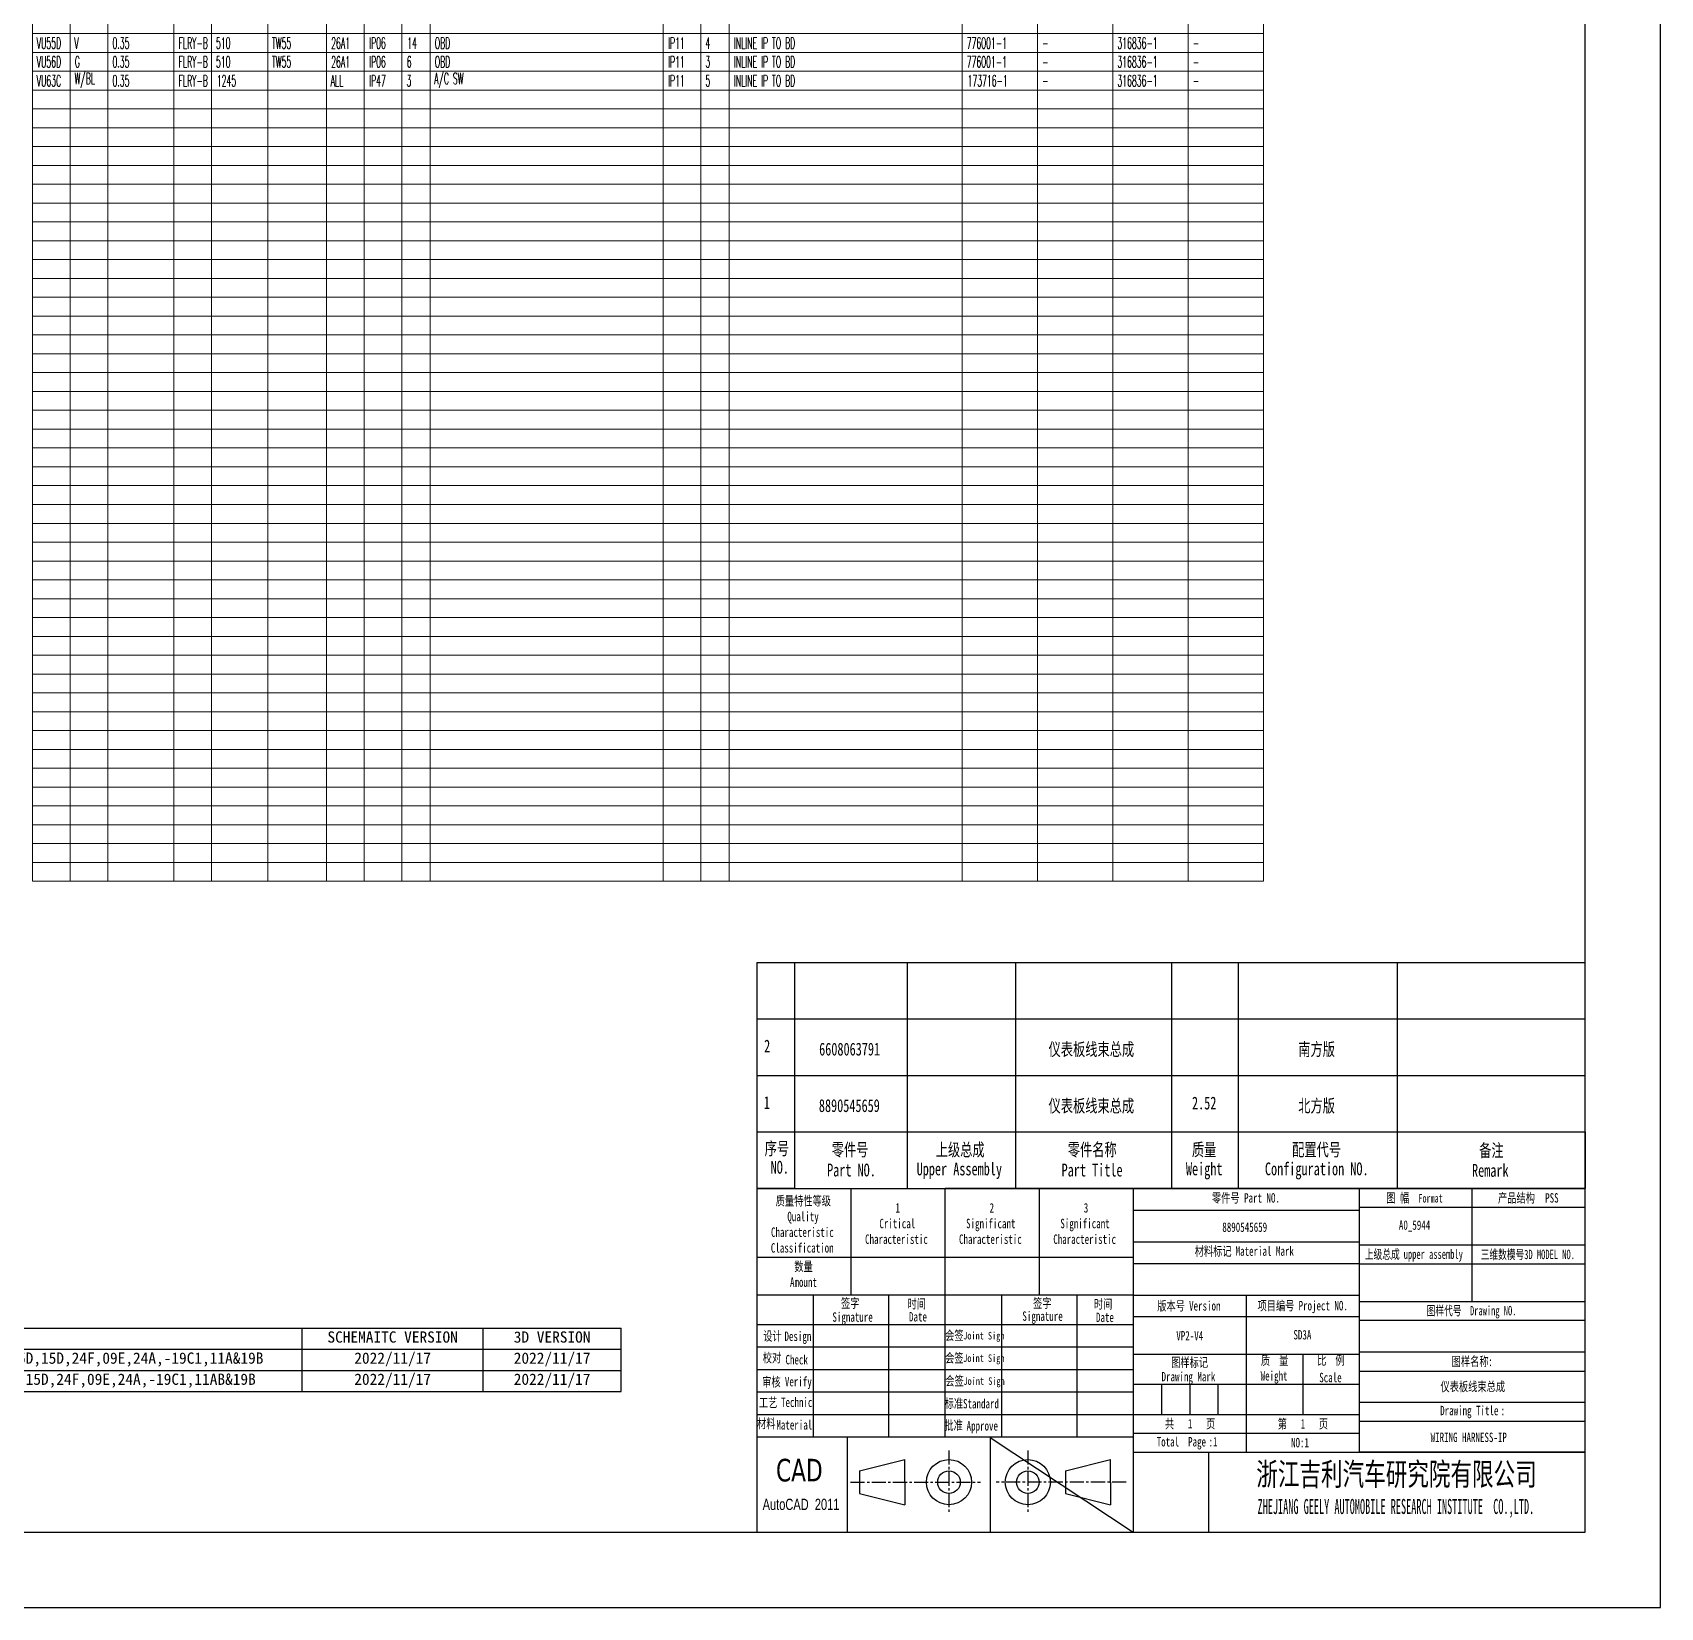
# Model space of a CAD drawing. Header units: inches. Extents: x 47316 to 59086, y 3141 to 11743.
# Drawn here: x 55759.6 to 56191.9, y 8232.5 to 8650.5 of the extents above; entities that cross this region are included whole.
import ezdxf
from ezdxf.enums import TextEntityAlignment as Align

# ---------------------------------------------------------------- set-up
doc = ezdxf.new("R2010")
doc.units = ezdxf.units.IN
doc.header["$MEASUREMENT"] = 0
doc.linetypes.add('CENTER2', pattern=[1.125, 0.75, -0.125, 0.125, -0.125])
doc.styles.add('COOL-仿宋', font='simfang.ttf')
doc.styles.add('MtX_@FangSong_GB2312', font='')
doc.styles.add('MtX_Arial', font='')
doc.styles.add('MtX_FangSong_GB2312', font='')
doc.styles.add('MtX_KaiTi_GB2312', font='')
doc.styles.add('MtX_SimSun', font='')
doc.styles.add('MtX_SimSun_1', font='')
doc.styles.add('MtX_Verdana', font='')
doc.styles.get("Standard").update_dxf_attribs({"font": ''})
doc.styles.get('MtX_@FangSong_GB2312').set_extended_font_data('@FangSong_GB2312')
doc.styles.get('MtX_Arial').set_extended_font_data('Arial')
doc.styles.get('MtX_FangSong_GB2312').set_extended_font_data('FangSong_GB2312')
doc.styles.get('MtX_KaiTi_GB2312').set_extended_font_data('KaiTi_GB2312')
doc.styles.get('MtX_SimSun').set_extended_font_data('SimSun')
doc.styles.get('MtX_SimSun_1').set_extended_font_data('SimSun')
doc.styles.get('MtX_Verdana').set_extended_font_data('Verdana')
doc.styles.get('Standard').set_extended_font_data('SimSun')

msp = doc.modelspace()

# ---------------------------------------------------------------- linework, layer by layer
at = {"color": 0, "lineweight": -2}
for p, q in [((56191.93, 8232.45), (56191.93, 9073.45)), ((56171.93, 8252.45), (56171.93, 9053.45)), ((55951.93, 8403.7), (55951.93, 8343.7)), ((55951.93, 8403.7), (56171.99, 8403.7)), ((55961.93, 8403.7), (55961.93, 8343.7)), ((55991.93, 8403.7), (55991.93, 8343.7)), ((56020.64, 8403.7), (56020.64, 8343.7)), ((56062.05, 8403.7), (56062.05, 8343.7)), ((56079.77, 8403.7), (56079.77, 8343.7)), ((56121.99, 8403.7), (56121.99, 8343.7)), ((55951.93, 8388.7), (56171.99, 8388.7)), ((55951.93, 8373.7), (56171.99, 8373.7)), ((55951.93, 8358.7), (56171.99, 8358.7)), ((56171.93, 8343.7), (56171.93, 8358.7)), ((56171.99, 8343.7), (56171.99, 8358.7)), ((55951.93, 8343.7), (56111.87, 8343.7)), ((55961.93, 8343.7), (55951.93, 8343.7)), ((55951.93, 8343.7), (55951.93, 8252.45)), ((55951.93, 8343.7), (55951.93, 8317.22)), ((55951.93, 8343.7), (55961.93, 8343.7)), ((55951.93, 8343.7), (56171.99, 8343.7)), ((55951.99, 8343.7), (56111.93, 8343.7)), ((55961.99, 8343.7), (55951.99, 8343.7)), ((55951.99, 8343.7), (55961.99, 8343.7)), ((55961.93, 8343.7), (55971.93, 8343.7)), ((55961.99, 8343.7), (55971.99, 8343.7)), ((55976.96, 8343.7), (55976.96, 8315.37)), ((56001.86, 8343.7), (56001.86, 8315.37)), ((56171.99, 8343.7), (56001.99, 8343.7)), ((56007.93, 8343.7), (56022.93, 8343.7)), ((56007.99, 8343.7), (56022.99, 8343.7)), ((56026.9, 8343.7), (56026.9, 8315.37)), ((56051.93, 8343.7), (56051.93, 8252.45)), ((56051.93, 8343.7), (56051.93, 8338.7)), ((56051.93, 8343.7), (56111.93, 8343.7)), ((56051.99, 8343.7), (56111.99, 8343.7)), ((56111.87, 8343.7), (56171.93, 8343.7)), ((56111.93, 8343.7), (56111.93, 8273.7)), ((56111.93, 8343.7), (56171.99, 8343.7)), ((56141.9, 8313.7), (56141.9, 8343.7)), ((56051.93, 8337.87), (56111.93, 8337.87)), ((56111.87, 8338.7), (56171.93, 8338.7)), ((56051.93, 8329.54), (56111.87, 8329.54)), ((56111.87, 8328.7), (56171.93, 8328.7)), ((56051.93, 8325.37), (55951.93, 8325.37)), ((55951.93, 8323.7), (55951.93, 8318.7)), ((56111.87, 8323.7), (56051.93, 8323.7)), ((56111.87, 8323.7), (56171.93, 8323.7)), ((55951.93, 8317.22), (55951.93, 8315.29)), ((56051.93, 8315.37), (55951.93, 8315.37)), ((55966.93, 8315.37), (55966.93, 8277.74)), ((55986.93, 8315.37), (55986.93, 8277.74)), ((56001.93, 8315.37), (56001.93, 8277.74)), ((56036.93, 8315.37), (56016.93, 8315.37)), ((56016.93, 8315.37), (56016.93, 8277.74)), ((56036.93, 8315.37), (56036.93, 8277.74)), ((56051.93, 8315.37), (56111.93, 8315.37)), ((56081.93, 8315.37), (56081.93, 8273.7)), ((56111.87, 8313.7), (56171.93, 8313.7)), ((56051.93, 8309.7), (56111.93, 8309.7)), ((55951.93, 8307.59), (56051.93, 8307.59)), ((56111.87, 8308.7), (56171.93, 8308.7)), ((55951.93, 8301.62), (56051.93, 8301.62)), ((56111.87, 8300.26), (56171.93, 8300.26)), ((56051.93, 8299.7), (56111.93, 8299.7)), ((56096.93, 8299.7), (56096.93, 8283.7)), ((55951.93, 8295.65), (56016.93, 8295.65)), ((56016.93, 8295.65), (56051.93, 8295.65)), ((56051.93, 8291.7), (56081.93, 8291.7)), ((56059.43, 8291.7), (56059.43, 8283.7)), ((56066.93, 8291.7), (56066.93, 8283.7)), ((56074.43, 8291.7), (56074.43, 8283.7)), ((56081.93, 8291.7), (56111.93, 8291.7)), ((56111.87, 8295.18), (56171.93, 8295.18)), ((55951.93, 8289.68), (56051.93, 8289.68)), ((55951.93, 8283.71), (56051.93, 8283.71)), ((56051.93, 8283.7), (56111.93, 8283.7)), ((56111.87, 8286.98), (56171.93, 8286.98)), ((56051.93, 8278.7), (56111.93, 8278.7)), ((56111.87, 8281.9), (56171.93, 8281.9)), ((55951.93, 8277.74), (56051.93, 8277.74)), ((55975.93, 8277.54), (55975.93, 8252.45)), ((56013.95, 8277.54), (56013.95, 8252.45)), ((56013.95, 8277.54), (56051.93, 8252.45)), ((55979.23, 8268.72), (55991.23, 8271.72)), ((55991.23, 8265.72), (55991.23, 8271.72)), ((56033.91, 8268.71), (56045.91, 8271.71)), ((56045.91, 8265.53), (56045.91, 8271.71)), ((56051.93, 8273.7), (56111.93, 8273.7)), ((56071.93, 8273.7), (56071.93, 8252.45)), ((56111.93, 8273.7), (56171.93, 8273.7)), ((56171.93, 8273.7), (56111.93, 8273.7)), ((55979.23, 8268.72), (55979.23, 8262.72)), ((55991.23, 8265.72), (55991.23, 8259.72)), ((56002.99, 8265.71), (56002.99, 8265.71)), ((56023.93, 8265.71), (56023.93, 8265.71)), ((56033.91, 8268.71), (56033.91, 8262.71)), ((56045.91, 8265.71), (56045.91, 8259.71)), ((55979.23, 8262.72), (55991.23, 8259.72)), ((56033.91, 8262.71), (56045.91, 8259.71)), ((50267.93, 8252.45), (56171.93, 8252.45)), ((55952.35, 8252.45), (56171.93, 8252.45)), ((50247.93, 8232.45), (56191.93, 8232.45))]:
    msp.add_line(p, q, dxfattribs=at)
at = {"color": 0, "linetype": 'Continuous', "lineweight": 15}
for p, q in [((55759.65, 8425.24), (55759.65, 8930.24)), ((55769.65, 8425.24), (55769.65, 8930.24)), ((55779.65, 8425.24), (55779.65, 8930.24)), ((55797.12, 8425.24), (55797.12, 8930.24)), ((55807.12, 8425.24), (55807.12, 8930.24)), ((55822.12, 8425.24), (55822.12, 8930.24)), ((55837.72, 8425.24), (55837.72, 8930.24)), ((55847.72, 8425.24), (55847.72, 8930.24)), ((55857.72, 8425.24), (55857.72, 8930.24)), ((55865.22, 8425.24), (55865.22, 8930.24)), ((55927.11, 8425.24), (55927.11, 8930.24)), ((55937.11, 8425.24), (55937.11, 8930.24)), ((55944.61, 8425.24), (55944.61, 8930.24)), ((56006.5, 8425.24), (56006.5, 8930.24)), ((56026.5, 8425.24), (56026.5, 8930.24)), ((56046.5, 8425.24), (56046.5, 8930.24)), ((56066.5, 8425.24), (56066.5, 8930.24)), ((56086.5, 8425.24), (56086.5, 8930.24)), ((55759.65, 8650.24), (56086.5, 8650.24)), ((55759.65, 8645.24), (56086.5, 8645.24)), ((55759.65, 8640.24), (56086.5, 8640.24)), ((55759.65, 8635.24), (56086.5, 8635.24)), ((55759.65, 8630.24), (56086.5, 8630.24)), ((55759.65, 8625.24), (56086.5, 8625.24)), ((55759.65, 8620.24), (56086.5, 8620.24)), ((55759.65, 8615.24), (56086.5, 8615.24)), ((55759.65, 8610.24), (56086.5, 8610.24)), ((55759.65, 8605.24), (56086.5, 8605.24)), ((55759.65, 8600.24), (56086.5, 8600.24)), ((55759.65, 8595.24), (56086.5, 8595.24)), ((55759.65, 8590.24), (56086.5, 8590.24)), ((55759.65, 8585.24), (56086.5, 8585.24)), ((55759.65, 8580.24), (56086.5, 8580.24)), ((55759.65, 8575.24), (56086.5, 8575.24)), ((55759.65, 8570.24), (56086.5, 8570.24)), ((55759.65, 8565.24), (56086.5, 8565.24)), ((55759.65, 8560.24), (56086.5, 8560.24)), ((55759.65, 8555.24), (56086.5, 8555.24)), ((55759.65, 8550.24), (56086.5, 8550.24)), ((55759.65, 8545.24), (56086.5, 8545.24)), ((55759.65, 8540.24), (56086.5, 8540.24)), ((55759.65, 8535.24), (56086.5, 8535.24)), ((55759.65, 8530.24), (56086.5, 8530.24)), ((55759.65, 8525.24), (56086.5, 8525.24)), ((55759.65, 8520.24), (56086.5, 8520.24)), ((55759.65, 8515.24), (56086.5, 8515.24)), ((55759.65, 8510.24), (56086.5, 8510.24)), ((55759.65, 8505.24), (56086.5, 8505.24)), ((55759.65, 8500.24), (56086.5, 8500.24)), ((55759.65, 8495.24), (56086.5, 8495.24)), ((55759.65, 8490.24), (56086.5, 8490.24)), ((55759.65, 8485.24), (56086.5, 8485.24)), ((55759.65, 8480.24), (56086.5, 8480.24)), ((55759.65, 8475.24), (56086.5, 8475.24)), ((55759.65, 8470.24), (56086.5, 8470.24)), ((55759.65, 8465.24), (56086.5, 8465.24)), ((55759.65, 8460.24), (56086.5, 8460.24)), ((55759.65, 8455.24), (56086.5, 8455.24)), ((55759.65, 8450.24), (56086.5, 8450.24)), ((55759.65, 8445.24), (56086.5, 8445.24)), ((55759.65, 8440.24), (56086.5, 8440.24)), ((55759.65, 8435.24), (56086.5, 8435.24)), ((55759.65, 8430.24), (56086.5, 8430.24)), ((55759.65, 8425.24), (56086.5, 8425.24))]:
    msp.add_line(p, q, dxfattribs=at)
at = {"color": 0}
for p, q in [((55514.82, 8306.59), (55915.91, 8306.59)), ((55831.22, 8289.79), (55831.22, 8306.59)), ((55879.28, 8289.79), (55879.28, 8306.59)), ((55915.91, 8289.79), (55915.91, 8306.59)), ((55514.82, 8300.99), (55915.91, 8300.99)), ((55514.82, 8295.39), (55915.91, 8295.39)), ((55514.82, 8289.79), (55915.91, 8289.79))]:
    msp.add_line(p, q, dxfattribs=at)
at = {"color": 0, "linetype": 'CENTER2', "lineweight": -2, "ltscale": 5}
for p, q in [((56002.99, 8274.11), (56002.99, 8257.33)), ((56023.93, 8274.11), (56023.93, 8257.33)), ((55976.85, 8265.71), (56011.39, 8265.71)), ((56050.06, 8265.71), (56015.53, 8265.71))]:
    msp.add_line(p, q, dxfattribs=at)
at = {"color": 0, "lineweight": -2}
for centre, radius in [((56002.99, 8265.71), 6), ((56023.93, 8265.71), 6), ((56002.99, 8265.71), 3), ((56023.93, 8265.71), 3)]:
    msp.add_circle(centre, radius, dxfattribs=at)

# ---------------------------------------------------------------- texts
for s, height, style, width, p in [('2', 3.4, 'MtX_FangSong_GB2312', 0.7, (55953.9, 8379.78)), ('仪表板线束总成', 3.4, 'MtX_SimSun', 0.7, (56029.44, 8378.92)), ('南方版', 3.4, 'MtX_SimSun', 0.7, (56095.76, 8378.92)), ('6608063791', 3.4, 'MtX_SimSun', 0.7, (55968.51, 8378.97)), ('1', 3.4, 'MtX_FangSong_GB2312', 0.7, (55953.82, 8364.78)), ('8890545659', 3.4, 'MtX_SimSun', 0.7, (55968.44, 8363.97)), ('仪表板线束总成', 3.4, 'MtX_SimSun', 0.7, (56029.44, 8363.92)), ('2.52', 3.4, 'MtX_SimSun', 0.7, (56067.53, 8364.65)), ('北方版', 3.4, 'MtX_SimSun', 0.7, (56095.75, 8363.92)), ('序号', 3.4, 'MtX_FangSong_GB2312', 0.7, (55954.05, 8352.59)), ('零件号', 3.4, 'MtX_SimSun', 0.7, (55971.86, 8352.28)), ('上级总成', 3.4, 'MtX_SimSun', 0.7, (55999.48, 8352.27)), ('零件名称', 3.4, 'MtX_SimSun', 0.7, (56034.55, 8352.28)), ('质量', 3.4, 'MtX_SimSun', 0.7, (56067.5, 8352.29)), ('配置代号', 3.4, 'MtX_SimSun', 0.7, (56094.11, 8352.28)), ('备注', 3.4, 'MtX_FangSong_GB2312', 0.7, (56143.79, 8352.08)), ('NO.', 3.4, 'MtX_SimSun', 0.7, (55955.63, 8347.6)), ('Part NO.', 3.4, 'MtX_SimSun', 0.7, (55970.62, 8346.86)), ('Upper Assembly', 3.4, 'MtX_SimSun', 0.7, (55994.41, 8347.16)), ('Part Title', 3.4, 'MtX_SimSun', 0.7, (56032.9, 8346.86)), ('Weight', 3.4, 'MtX_SimSun', 0.7, (56065.92, 8347.18)), ('Configuration NO.', 3.4, 'MtX_SimSun', 0.7, (56086.9, 8347.18)), ('Remark', 3.4, 'MtX_SimSun', 0.7, (56141.89, 8346.76)), ('质量特性等级', 2.5, 'MtX_SimSun', 0.7, (55956.96, 8339.15)), ('1', 2.5, 'MtX_SimSun', 0.7, (55988.79, 8337.29)), ('2', 2.5, 'MtX_SimSun', 0.7, (56013.77, 8337.29)), ('3', 2.5, 'MtX_SimSun', 0.7, (56038.79, 8337.29)), ('零件号 Part NO.', 2.5, 'MtX_SimSun', 0.7, (56072.82, 8339.92)), ('图 幅', 2.5, 'MtX_FangSong_GB2312', 0.7, (56119.12, 8339.94)), ('Format', 2.25, 'MtX_SimSun', 0.7, (56127.68, 8339.94)), ('产品结构', 2.5, 'MtX_SimSun', 0.7, (56148.8, 8339.92)), ('PSS', 2.5, 'MtX_SimSun', 0.7, (56161.32, 8339.92)), ('Quality', 2.5, 'MtX_SimSun', 0.7, (55960.07, 8334.98)), ('Critical', 2.5, 'MtX_SimSun', 0.7, (55984.51, 8333.12)), ('Significant', 2.5, 'MtX_SimSun', 0.7, (56007.54, 8333.12)), ('Significant', 2.5, 'MtX_SimSun', 0.7, (56032.57, 8333.12)), ('A0_5944', 2.5, 'MtX_SimSun', 0.7, (56122.47, 8332.7)), ('Characteristic', 2.5, 'MtX_SimSun', 0.7, (55955.73, 8330.82)), ('Characteristic', 2.5, 'MtX_SimSun', 0.7, (55980.71, 8328.96)), ('Characteristic', 2.5, 'MtX_SimSun', 0.7, (56005.66, 8328.96)), ('Characteristic', 2.5, 'MtX_SimSun', 0.7, (56030.69, 8328.96)), ('8890545659', 2.5, 'MtX_SimSun', 0.7, (56075.58, 8332.15)), ('Classification', 2.5, 'MtX_SimSun', 0.7, (55955.69, 8326.65)), ('材料标记', 2.5, 'MtX_FangSong_GB2312', 0.7, (56068.24, 8325.79)), (' Material Mark', 2.5, 'MtX_SimSun', 0.7, (56077.92, 8325.79)), ('数量', 2.5, 'MtX_SimSun', 0.7, (55961.93, 8321.72)), ('Amount', 2.5, 'MtX_SimSun', 0.7, (55960.78, 8317.55)), ('签字', 2.5, 'MtX_FangSong_GB2312', 0.7, (55974.31, 8311.98)), ('时间', 2.5, 'MtX_FangSong_GB2312', 0.7, (55991.97, 8311.8)), ('签字', 2.5, 'MtX_FangSong_GB2312', 0.7, (56025.33, 8311.98)), ('时间', 2.5, 'MtX_FangSong_GB2312', 0.7, (56041.47, 8311.74)), ('版本号', 2.5, 'MtX_FangSong_GB2312', 0.7, (56058.3, 8311.27)), (' Version', 2.5, 'MtX_SimSun', 0.7, (56065.57, 8311.27)), ('项目编号 ', 2.5, 'MtX_FangSong_GB2312', 0.7, (56084.93, 8311.31)), ('Project NO.', 2.5, 'MtX_SimSun', 0.7, (56095.83, 8311.31)), ('Signature', 2.5, 'MtX_SimSun', 0.7, (55972.04, 8308.29)), ('Date', 2.5, 'MtX_SimSun', 0.7, (55992.38, 8308.37)), ('Signature', 2.5, 'MtX_SimSun', 0.7, (56022.49, 8308.53)), ('Date', 2.5, 'MtX_SimSun', 0.7, (56042.03, 8308.21)), ('设计', 2.5, 'MtX_FangSong_GB2312', 0.7, (55953.65, 8303.26)), ('Design', 2.5, 'MtX_SimSun', 0.7, (55959.3, 8303.2)), ('会签', 2.5, 'MtX_FangSong_GB2312', 0.7, (56001.96, 8303.41)), ('Joint Sign', 2, 'MtX_SimSun', 0.7, (56006.77, 8303.59)), ('VP2-V4', 2.5, 'MtX_FangSong_GB2312', 0.7, (56063.36, 8303.32)), ('SD3A', 2.5, 'MtX_FangSong_GB2312', 0.7, (56094.47, 8303.59)), ('校对', 2.5, 'MtX_FangSong_GB2312', 0.7, (55953.54, 8297.48)), ('会签', 2.5, 'MtX_FangSong_GB2312', 0.7, (56001.96, 8297.44)), ('Check', 2.5, 'MtX_SimSun', 0.7, (55959.57, 8296.97)), ('Joint Sign', 2, 'MtX_SimSun', 0.7, (56006.77, 8297.62)), ('图样标记', 2.5, 'MtX_FangSong_GB2312', 0.7, (56062, 8296.28)), ('质  量', 2.5, 'MtX_FangSong_GB2312', 0.7, (56085.83, 8296.82)), ('比  例', 2.5, 'MtX_FangSong_GB2312', 0.7, (56100.77, 8296.85)), ('图样名称', 2.5, 'MtX_FangSong_GB2312', 0.7, (56136.49, 8296.51)), (':', 2.5, 'MtX_SimSun_1', 0.7, (56146.18, 8296.51)), ('审核', 2.5, 'MtX_FangSong_GB2312', 0.7, (55953.39, 8291.08)), ('Verify', 2.5, 'MtX_SimSun', 0.7, (55959.41, 8291.15)), ('会签', 2.5, 'MtX_FangSong_GB2312', 0.7, (56002.03, 8291.36)), ('Joint Sign', 2, 'MtX_SimSun', 0.7, (56006.84, 8291.54)), ('Drawing Mark', 2.5, 'MtX_SimSun', 0.7, (56059.44, 8292.47)), ('Weight', 2.5, 'MtX_SimSun', 0.7, (56085.76, 8292.69)), ('Scale', 2.5, 'MtX_SimSun', 0.7, (56101.32, 8292.23)), ('仪表板线束总成', 2.5, 'MtX_FangSong_GB2312', 0.7, (56133.52, 8289.85)), ('工艺', 2.5, 'MtX_SimSun', 0.7, (55952.53, 8285.59)), ('Technic', 2.5, 'MtX_SimSun', 0.7, (55958.39, 8285.66)), ('标准', 2.5, 'MtX_FangSong_GB2312', 0.7, (56001.85, 8285.36)), ('Standard', 2.5, 'MtX_SimSun', 0.7, (56006.73, 8285.29)), ('Drawing Title', 2.5, 'MtX_SimSun', 0.7, (56133.43, 8283.47)), (':', 2.5, 'MtX_Verdana', 0.7, (56149.7, 8283.47)), ('材料', 2.5, 'MtX_FangSong_GB2312', 0.7, (55952.03, 8280.04)), ('Material', 2.5, 'MtX_SimSun', 0.7, (55957.16, 8279.67)), ('批准', 2.5, 'MtX_FangSong_GB2312', 0.7, (56001.77, 8279.57)), ('Approve', 2.5, 'MtX_SimSun', 0.7, (56007.67, 8279.41)), ('共\u3000 1 \u3000页', 2.5, 'MtX_FangSong_GB2312', 0.7, (56060.35, 8279.96)), ('第\u3000 1 \u3000页', 2.5, 'MtX_FangSong_GB2312', 0.7, (56090.3, 8279.95)), ('Total  Page', 2.5, 'MtX_SimSun', 0.7, (56058.15, 8275.19)), (':1', 2.5, 'MtX_@FangSong_GB2312', 0.7, (56071.92, 8275.19)), ('NO:1', 2.5, 'MtX_SimSun', 0.7, (56093.83, 8274.95)), ('CAD', 6, 'MtX_Verdana', 0.7, (55957.05, 8265.9)), ('浙江吉利汽车研究院有限公司', 6, 'MtX_KaiTi_GB2312', 0.7, (56084.61, 8264.84)), ('AutoCAD  2011', 3, 'MtX_Arial', 0.7, (55953.51, 8258.31)), ('ZHEJIANG GEELY AUTOMOBILE RESEARCH INSTITUTE  CO.,LTD.', 4, 'MtX_FangSong_GB2312', 0.5, (56084.93, 8257.25))]:
    msp.add_text(s, height=height, dxfattribs=dict(at, style=style, width=width)).set_placement(p)
at = {"color": 7, "lineweight": -2, "width": 0.66}
for s, style, p in [('上级总成', 'MtX_FangSong_GB2312', (56113.44, 8324.98)), ('upper assembly', 'MtX_SimSun', (56123.75, 8324.98)), ('三维数模号3D MODEL NO.', 'MtX_SimSun', (56144.2, 8324.91)), ('图样代号', 'MtX_FangSong_GB2312', (56129.86, 8309.99)), ('Drawing NO.', 'MtX_SimSun', (56141.35, 8309.99))]:
    msp.add_text(s, height=2.5, dxfattribs=dict(at, style=style)).set_placement(p)
at = {"color": 0, "style": 'COOL-仿宋'}
for s, height, p in [('SCHEMAITC VERSION', 2.9944, (55855.25, 8302.74)), ('3D VERSION', 2.994, (55897.6, 8302.74)), ('2022/11/17', 2.994, (55855.25, 8297.14)), ('2022/11/17', 2.994, (55897.6, 8297.14)), ('ALL,10J,10AB,07A,19B,23D,11A,19D,17CB,25D,15D,24F,09E,24A,-19C1,11A&19B', 2.9944, (55748.62, 8297.14)), ('ALL,10J,10AB,07A,19B,23D,17CB,11AB,25D,15D,24F,09E,24A,-19C1,11AB&19B', 2.9944, (55748.62, 8291.54)), ('2022/11/17', 2.994, (55855.25, 8291.54)), ('2022/11/17', 2.994, (55897.6, 8291.54))]:
    msp.add_text(s, height=height, dxfattribs=at).set_placement(p, align=Align.CENTER)
at = {"color": 0, "lineweight": -2, "width": 0.7}
msp.add_text('WIRING HARNESS-IP', height=2.5, dxfattribs=at).set_placement((56130.9, 8276.36))
at = {"color": 7, "linetype": 'Continuous', "lineweight": 15, "char_height": 3, "attachment_point": 1}
for s, insert, width in [('\\Fromans.shx;\\W0.5000000000;\\T1.0000000000;\\o\\lVU55D', (55760.72, 8649.24), 7.2143), ('\\Fromans.shx;\\W0.5000000000;\\T1.0000000000;\\o\\lV', (55770.72, 8649.24), 1.2857), ('\\Fromans.shx;\\W0.5000000000;\\T1.0000000000;\\o\\l0.35', (55780.86, 8649.24), 5), ('\\Fromans.shx;\\W0.5000000000;\\T1.0000000000;\\o\\lFLRY-B', (55798.4, 8649.24), 8.6429), ('\\Fromans.shx;\\W0.5000000000;\\T1.0000000000;\\o\\l510', (55808.33, 8649.24), 4.2857), ('\\Fromans.shx;\\W0.5000000000;\\T1.0000000000;\\o\\lTW55', (55823.19, 8649.24), 5.7143), ('\\Fromans.shx;\\W0.5000000000;\\T1.0000000000;\\o\\l26A1', (55838.93, 8649.24), 5.5714), ('\\Fromans.shx;\\W0.5000000000;\\T1.0000000000;\\o\\lIP06', (55849, 8649.24), 4.9286), ('\\Fromans.shx;\\W0.5000000000;\\T1.0000000000;\\o\\l14', (55859.15, 8649.24), 2.8571), ('\\Fromans.shx;\\W0.5000000000;\\T1.0000000000;\\o\\lOBD', (55866.43, 8649.24), 4.5714), ('\\Fromans.shx;\\W0.5000000000;\\T1.0000000000;\\o\\lIP11', (55928.39, 8649.24), 4.9286), ('\\Fromans.shx;\\W0.5000000000;\\T1.0000000000;\\o\\l4', (55938.32, 8649.24), 1.4286), ('\\Fromans.shx;\\W0.5000000000;\\T1.0000000000;\\o\\lINLINE IP TO BD', (55945.89, 8649.24), 19.1429), ('\\Fromans.shx;\\W0.5000000000;\\T1.0000000000;\\o\\l776001-1', (56007.71, 8649.24), 11.8571), ('\\Fromans.shx;\\W0.5000000000;\\T1.0000000000;\\o\\l-', (56027.78, 8649.24), 1.8571), ('\\Fromans.shx;\\W0.5000000000;\\T1.0000000000;\\o\\l316836-1', (56047.71, 8649.24), 11.8571), ('\\Fromans.shx;\\W0.5000000000;\\T1.0000000000;\\o\\l-', (56067.78, 8649.24), 1.8571), ('\\Fromans.shx;\\W0.5000000000;\\T1.0000000000;\\o\\lVU56D', (55760.72, 8644.24), 7.2143), ('\\Fromans.shx;\\W0.5000000000;\\T1.0000000000;\\o\\lG', (55770.86, 8644.24), 1.5), ('\\Fromans.shx;\\W0.5000000000;\\T1.0000000000;\\o\\l0.35', (55780.86, 8644.24), 5), ('\\Fromans.shx;\\W0.5000000000;\\T1.0000000000;\\o\\lFLRY-B', (55798.4, 8644.24), 8.6429), ('\\Fromans.shx;\\W0.5000000000;\\T1.0000000000;\\o\\l510', (55808.33, 8644.24), 4.2857), ('\\Fromans.shx;\\W0.5000000000;\\T1.0000000000;\\o\\lTW55', (55823.19, 8644.24), 5.7143), ('\\Fromans.shx;\\W0.5000000000;\\T1.0000000000;\\o\\l26A1', (55838.93, 8644.24), 5.5714), ('\\Fromans.shx;\\W0.5000000000;\\T1.0000000000;\\o\\lIP06', (55849, 8644.24), 4.9286), ('\\Fromans.shx;\\W0.5000000000;\\T1.0000000000;\\o\\l6', (55859, 8644.24), 1.4286), ('\\Fromans.shx;\\W0.5000000000;\\T1.0000000000;\\o\\lOBD', (55866.43, 8644.24), 4.5714), ('\\Fromans.shx;\\W0.5000000000;\\T1.0000000000;\\o\\lIP11', (55928.39, 8644.24), 4.9286), ('\\Fromans.shx;\\W0.5000000000;\\T1.0000000000;\\o\\l3', (55938.32, 8644.24), 1.4286), ('\\Fromans.shx;\\W0.5000000000;\\T1.0000000000;\\o\\lINLINE IP TO BD', (55945.89, 8644.24), 19.1429), ('\\Fromans.shx;\\W0.5000000000;\\T1.0000000000;\\o\\l776001-1', (56007.71, 8644.24), 11.8571), ('\\Fromans.shx;\\W0.5000000000;\\T1.0000000000;\\o\\l-', (56027.78, 8644.24), 1.8571), ('\\Fromans.shx;\\W0.5000000000;\\T1.0000000000;\\o\\l316836-1', (56047.71, 8644.24), 11.8571), ('\\Fromans.shx;\\W0.5000000000;\\T1.0000000000;\\o\\l-', (56067.78, 8644.24), 1.8571), ('\\Fromans.shx;\\W0.5000000000;\\T1.0000000000;\\o\\lVU63C', (55760.72, 8639.24), 7.2143), ('\\Fromans.shx;\\W0.5000000000;\\T1.0000000000;\\o\\lW/BL', (55770.79, 8639.81), 6), ('\\Fromans.shx;\\W0.5000000000;\\T1.0000000000;\\o\\l0.35', (55780.86, 8639.24), 5), ('\\Fromans.shx;\\W0.5000000000;\\T1.0000000000;\\o\\lFLRY-B', (55798.4, 8639.24), 8.6429), ('\\Fromans.shx;\\W0.5000000000;\\T1.0000000000;\\o\\l1245', (55808.55, 8639.24), 5.7143), ('\\Fromans.shx;\\W0.5000000000;\\T1.0000000000;\\o\\lALL', (55838.79, 8639.24), 3.7143), ('\\Fromans.shx;\\W0.5000000000;\\T1.0000000000;\\o\\lIP47', (55849, 8639.24), 4.9286), ('\\Fromans.shx;\\W0.5000000000;\\T1.0000000000;\\o\\l3', (55858.93, 8639.24), 1.4286), ('\\Fromans.shx;\\W0.5000000000;\\T1.0000000000;\\o\\lA/C SW', (55866.29, 8639.81), 9), ('\\Fromans.shx;\\W0.5000000000;\\T1.0000000000;\\o\\lIP11', (55928.39, 8639.24), 4.9286), ('\\Fromans.shx;\\W0.5000000000;\\T1.0000000000;\\o\\l5', (55938.32, 8639.24), 1.4286), ('\\Fromans.shx;\\W0.5000000000;\\T1.0000000000;\\o\\lINLINE IP TO BD', (55945.89, 8639.24), 19.1429), ('\\Fromans.shx;\\W0.5000000000;\\T1.0000000000;\\o\\l173716-1', (56007.93, 8639.24), 11.8571), ('\\Fromans.shx;\\W0.5000000000;\\T1.0000000000;\\o\\l-', (56027.78, 8639.24), 1.8571), ('\\Fromans.shx;\\W0.5000000000;\\T1.0000000000;\\o\\l316836-1', (56047.71, 8639.24), 11.8571), ('\\Fromans.shx;\\W0.5000000000;\\T1.0000000000;\\o\\l-', (56067.78, 8639.24), 1.8571)]:
    msp.add_mtext(s, dxfattribs=dict(at, insert=insert, width=width))

doc.saveas('drawing.dxf')
